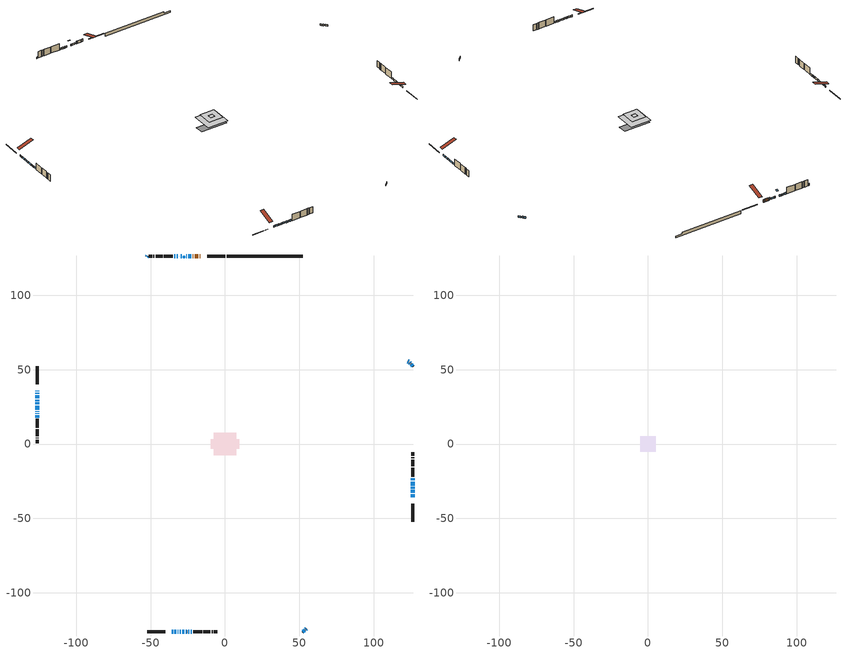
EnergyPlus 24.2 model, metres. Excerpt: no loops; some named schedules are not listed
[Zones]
conditioned space
 floor outside (Floor1 construction): -0.59,-0.59 -0.59,0.59 0.59,0.59 0.59,-0.59 z1.22
 floor outside (Floor2 construction): -0.3,-0.3 -0.3,0.3 0.3,0.3 0.3,-0.3 z1.22
 floor adiabatic (AdiabaticFloorConstruction): -7.65,-7.65 -7.65,7.65 7.65,7.65 7.65,-7.65 z3.66
 floor foundation (Slab1 construction): -9.73,-3.08 -9.73,3.08 9.73,3.08 9.73,-3.08 z-1.22
 wall outside (RimJoist1 construction): 0.21,126.37 -11.81,126.37 / -52.35,-126.37 -40.32,-126.37 / -126.37,52.35 -126.37,40.32 / 126.37,-52.35 126.37,-40.32 z1.22:1.52
 wall outside (AdiabaticWallConstruction 1): -16.48,126.37 -17.1,126.37 / -18.02,126.37 -20.26,126.37 / -21.19,126.37 -21.76,126.37 z1.22:3.25
 wall outside (AdiabaticWallConstruction): -126.37,35.66 -126.37,35.3 / -35.65,-126.37 -34.94,-126.37 / -34.01,-126.37 -32.63,-126.37 / -31.7,-126.37 -31.33,-126.37 / -30.41,-126.37 -29.6,-126.37 / 52.34,-126.37 53.53,-125.19 / 54.19,-124.53 54.69,-124.03 / -126.37,34.37 -126.37,33.71 / -126.37,32.78 -126.37,30.78 / -126.37,29.86 -126.37,28.85 / 126.37,-35.65 126.37,-33.76 / -126.37,27.93 -126.37,26.69 / 126.37,-32.83 126.37,-30.86 / 126.37,-29.93 126.37,-28.86 / 126.37,-27.93 126.37,-25.37 / -22.69,126.37 -24.71,126.37 / -25.64,126.37 -26.01,126.37 / -28.67,-126.37 -27.46,-126.37 / -126.37,25.76 -126.37,23.04 / -126.37,22.12 -126.37,21.75 / 126.37,-24.44 126.37,-22.88 / -126.37,20.82 -126.37,20.39 / -29.09,126.37 -29.68,126.37 / -30.61,126.37 -30.87,126.37 / -26.53,-126.37 -25.54,-126.37 / -24.62,-126.37 -24.06,-126.37 / -23.13,-126.37 -22.36,-126.37 / -126.37,19.46 -126.37,17.75 / -31.8,126.37 -32.53,126.37 / -33.46,126.37 -34.1,126.37 / 126.37,52.34 125.19,53.53 / 124.53,54.19 124.11,54.61 / 123.45,55.26 122.95,55.77 / -52.34,126.37 -52.77,125.95 z1.22:2.44
 wall outside (Wall1 construction): -35.03,126.37 -41.06,126.37 / -21.43,-126.37 -15.4,-126.37 / -126.37,16.82 -126.37,10.79 / 126.37,-21.96 126.37,-15.93 z1.22:6.1
 wall outside (Wall2 construction): -41.99,126.37 -46.56,126.37 / -14.47,-126.37 -9.9,-126.37 / -126.37,9.86 -126.37,5.29 / 126.37,-15 126.37,-10.42 z1.22:6.1
 wall outside (Wall3 construction): -47.49,126.37 -48.13,126.37 / -8.97,-126.37 -8.34,-126.37 / -126.37,4.36 -126.37,3.72 / 126.37,-9.5 126.37,-8.86 z1.22:6.1
 wall outside (Wall4 construction): -49.05,126.37 -51.42,126.37 / -7.41,-126.37 -5.05,-126.37 / -126.37,2.79 -126.37,0.43 / 126.37,-7.93 126.37,-5.57 z1.22:6.1
 wall foundation (FoundationWall1 construction): 1.14,126.37,-1.22 1.14,126.37,1.22 47.22,126.37,1.22 47.22,126.37,-0.16 52.35,126.37,-0.16 52.35,126.37,-1.22
 window (WindowConstruction 26): -126.37,35.65 -126.37,35.3 z1.22:2.44
 window (WindowConstruction 8): -35.65,-126.37 -34.94,-126.37 z1.22:2.44
 window (WindowConstruction 9): -34.01,-126.37 -32.63,-126.37 z1.22:2.44
 window (WindowConstruction 10): -31.7,-126.37 -31.33,-126.37 z1.22:2.44
 window (WindowConstruction 11): -30.41,-126.37 -29.6,-126.37 z1.22:2.44
 window (WindowConstruction 12): 52.35,-126.37 53.53,-125.19 z1.22:2.44
 window (WindowConstruction 13): 54.19,-124.53 54.69,-124.03 z1.22:2.44
 window (WindowConstruction 14): -126.37,34.37 -126.37,33.71 z1.22:2.44
 window (WindowConstruction 15): -126.37,32.78 -126.37,30.78 z1.22:2.44
 window (WindowConstruction 16): -126.37,29.86 -126.37,28.86 z1.22:2.44
 window (WindowConstruction): 126.37,-35.65 126.37,-33.76 z1.22:2.44
 window (WindowConstruction 17): -126.37,27.93 -126.37,26.69 z1.22:2.44
 window (WindowConstruction 18): 126.37,-32.83 126.37,-30.86 z1.22:2.44
 window (WindowConstruction 19): 126.37,-29.93 126.37,-28.86 z1.22:2.44
 window (WindowConstruction 20): 126.37,-27.93 126.37,-25.37 z1.22:2.44
 window (WindowConstruction 21): -22.69,126.37 -24.71,126.37 z1.22:2.44
 window (WindowConstruction 22): -25.64,126.37 -26.01,126.37 z1.22:2.44
 window (WindowConstruction 23): -28.67,-126.37 -27.46,-126.37 z1.22:2.44
 window (WindowConstruction 24): -126.37,25.76 -126.37,23.05 z1.22:2.44
 window (WindowConstruction 25): -126.37,22.12 -126.37,21.75 z1.22:2.44
 window (WindowConstruction 1): 126.37,-24.44 126.37,-22.89 z1.22:2.44
 window (WindowConstruction 33): -126.37,20.82 -126.37,20.39 z1.22:2.44
 window (WindowConstruction 27): -29.1,126.37 -29.68,126.37 z1.22:2.44
 window (WindowConstruction 28): -30.61,126.37 -30.87,126.37 z1.22:2.44
 window (WindowConstruction 29): -26.53,-126.37 -25.54,-126.37 z1.22:2.44
 window (WindowConstruction 30): -24.62,-126.37 -24.06,-126.37 z1.22:2.44
 window (WindowConstruction 31): -23.13,-126.37 -22.36,-126.37 z1.22:2.44
 window (WindowConstruction 32): -126.37,19.46 -126.37,17.75 z1.22:2.44
 window (WindowConstruction 2): -31.8,126.37 -32.53,126.37 z1.22:2.44
 window (WindowConstruction 3): -33.46,126.37 -34.1,126.37 z1.22:2.44
 window (WindowConstruction 4): 126.37,52.35 125.19,53.53 z1.22:2.44
 window (WindowConstruction 5): 124.53,54.19 124.11,54.61 z1.22:2.44
 window (WindowConstruction 6): 123.45,55.26 122.95,55.77 z1.22:2.44
 window (WindowConstruction 7): -52.35,126.37 -52.76,125.95 z1.22:2.44
 door (Door): -16.48,126.37 -17.1,126.37 z1.22:3.25
 door (Door 1): -18.02,126.37 -20.26,126.37 z1.22:3.25
 door (Door 2): -21.19,126.37 -21.76,126.37 z1.22:3.25
 ceiling adiabatic (AdiabaticFloorConstruction): 7.65,-7.65 7.65,7.65 -7.65,7.65 -7.65,-7.65 z3.66
 roof outside (AdiabaticRoofConstruction): -28.17,126.37,6.1 -28.17,125.2,6.49 -26.94,125.2,6.49 -26.94,126.37,6.1
 skylight (SkylightConstruction): -28.17,126.37,6.1 -28.17,125.21,6.49 -26.94,125.21,6.49 -26.94,126.37,6.1
attic - vented
 floor to conditioned space (Floor3 construction Reversed): -1.45,-1.45 -1.45,1.45 1.45,1.45 1.45,-1.45 z6.1
 floor to conditioned space (Floor4 construction Reversed): -5.28,-5.28 -5.28,5.28 5.28,5.28 5.28,-5.28 z6.1
 roof outside (Roof1 construction): -15.55,126.37,6.1 -15.55,115.7,9.65 -12.74,115.7,9.65 -12.74,126.37,6.1; -36.58,-126.37,6.1 -36.58,-115.7,9.65 -39.39,-115.7,9.65 -39.39,-126.37,6.1; -126.37,36.58,6.1 -115.7,36.58,9.65 -115.7,39.39,9.65 -126.37,39.39,6.1; 126.37,-36.58,6.1 115.7,-36.58,9.65 115.7,-39.39,9.65 126.37,-39.39,6.1
[Building]
Building 1: Terrain=Suburbs
[Site:Location]
Vancouver Intl AP_BC: Latitude {deg}=49.19; Longitude {deg}=-123.18; Time Zone {hr}=-8; Elevation {m}=4; Keep Site Location Information=Yes
[Site:GroundTemperature:Shallow]
8.06451, 6.96315, 6.87495, 7.3976, 9.49575, 11.5841, 13.3946, 14.5416, 14.639, 13.7062, 11.9418, 9.91751
[Site:WaterMainsTemperature]
Calculation Method=Schedule; Temperature Schedule=mains temperature schedule
[Material] Roughness=Rough; Thermal Absorptance=0.9
Name | Thickness {m} | Conductivity {W/m-K} | Density {kg/m3} | Specific Heat {J/kg-K} | Solar Absorptance | Visible Absorptance
asphalt or fiberglass shingles | 0.00635 | 0.162714 | 1121.4 | 1465.45 | 0.4 | 0.4
asphalt or fiberglass shingles 1 | 0.00635 | 0.162714 | 1121.4 | 1465.45 | 0.7 | 0.7
ceiling loosefill ins | 0.169333 | 0.0480833 | 16.02 | 1046.75 | 0.7 | 0.7
ceiling stud and cavity | 0.1397 | 0.528904 | 65.682 | 1177.47 | 0.7 | 0.7
ceiling stud and cavity 1 | 0.1397 | 0.505323 | 65.682 | 1177.47 | 0.7 | 0.7
concrete 4.0 in. | 0.1016 | 1.803125 | 2242.8 | 837.4 | 0.7 | 0.7
concrete 8.0 in. | 0.2032 | 1.803125 | 2242.8 | 837.4 | 0.7 | 0.7
door material | 0.04445 | 0.053851 | 512.64 | 1214.23 | 0.7 | 0.7
door material 1 | 0.04445 | 0.188738 | 512.64 | 1214.23 | 0.7 | 0.7
exterior vertical ins | 0.0733843 | 0.029427 | 32.04 | 1214.23 | 0.7 | 0.7
floor covering | 0.0127 | 0.0433444 | 54.468 | 1339.84 | 0.6 | 0.6
floor rigid ins; rim joist rigid ins; wall rigid ins | 0.051816 | 0.029427 | 32.04 | 1214.23 | 0.7 | 0.7
floor rigid ins 1; roof rigid ins; wall rigid ins 1 | 0.512978 | 0.029427 | 32.04 | 1214.23 | 0.7 | 0.7
floor stud and cavity | 0.1397 | 0.0901361 | 92.3553 | 1139.71 | 0.7 | 0.7
floor stud and cavity 1 | 0.1397 | 0.0882315 | 92.3553 | 1139.71 | 0.7 | 0.7
floor stud and cavity 2 | 0.1397 | 1.75129 | 37.0049 | 1207.88 | 0.7 | 0.7
furniture material conditioned space 1 | 0.1524 | 0.115458 | 640.8 | 1214.23 | 0.6 | 0.6
gypsum board | 0.0127 | 0.160291 | 801 | 837.4 | 0.6 | 0.6
gypsum board 1 | 0.00254 | 0.160291 | 801 | 837.4 | 0.6 | 0.6
gypsum board 2 | 0.0127 | 0.160291 | 801 | 837.4 | 0.7 | 0.7
osb sheathing 0.5 in. | 0.0127 | 0.115458 | 512.64 | 1214.23 | 0.7 | 0.7
osb sheathing 0.75 in. | 0.01905 | 0.115458 | 512.64 | 1214.23 | 0.7 | 0.7
osb sheathing 2.0 in. | 0.0508 | 0.115458 | 512.64 | 1214.23 | 0.7 | 0.7
rim joist stud and cavity | 0.0508 | 0.0440068 | 125.044 | 1163.47 | 0.6 | 0.6
roof stud and cavity | 0.18415 | 1.78685 | 37.0049 | 1207.88 | 0.6 | 0.6
slab rigid ins | 0.0259096 | 0.029427 | 32.04 | 1214.23 | 0.7 | 0.7
wall stud and cavity | 0.1397 | 0.377816 | 139.0536 | 1170.24 | 0.7 | 0.7
wall stud and cavity 1 | 0.1397 | 0.281349 | 139.0536 | 1170.24 | 0.7 | 0.7
wall stud and cavity 2 | 0.1397 | 0.0995464 | 139.0536 | 1170.24 | 0.7 | 0.7
wall stud and cavity 3 | 0.0889 | 0.49837 | 6.31874 | 1174.65 | 0.7 | 0.7
wall stud and cavity 4 | 0.0889 | 0.380278 | 52.3479 | 1209.89 | 0.7 | 0.7
wall stud and cavity 5 | 0.0889 | 0.391764 | 83.0341 | 1211.67 | 0.7 | 0.7
wood siding | 0.0254 | 0.102417 | 544.68 | 1172.36 | 0.4 | 0.4
wood siding 1 | 0.00254 | 0.102417 | 544.68 | 1172.36 | 0.4 | 0.4
wood siding 2; wood siding 3; wood siding 4 | 0.0254 | 0.102417 | 544.68 | 1172.36 | 0.7 | 0.7
[WindowMaterial:SimpleGlazingSystem]
Name | U-Factor {W/m2-K} | Solar Heat Gain Coefficient
SkylightMaterial | 3.0029 | 0.7132
WindowMaterial | 2.90203 | 0.68
WindowMaterial 1 | 2.909975 | 0.68
WindowMaterial 10 | 2.95994 | 0.57
WindowMaterial 11 | 3.01388 | 0.51
WindowMaterial 12 | 2.94518 | 0.61
WindowMaterial 13 | 3.03092 | 0.47
WindowMaterial 14 | 2.91963 | 0.67
WindowMaterial 15 | 2.94631 | 0.61
WindowMaterial 16 | 2.92814 | 0.66
WindowMaterial 17 | 2.93212 | 0.62
WindowMaterial 18 | 2.98152 | 0.57
WindowMaterial 19 | 2.97187 | 0.58
WindowMaterial 2 | 2.97357 | 0.55
WindowMaterial 20 | 3.006501 | 0.58
WindowMaterial 21 | 3.04511 | 0.45
WindowMaterial 22 | 3.063281 | 0.38
WindowMaterial 23 | 2.989467 | 0.54
WindowMaterial 24 | 3.02751 | 0.49
WindowMaterial 25 | 3.01275 | 0.5
WindowMaterial 26 | 2.96562 | 0.56
WindowMaterial 27 | 2.98606 | 0.6
WindowMaterial 3 | 2.95937 | 0.63
WindowMaterial 4 | 2.9077 | 0.68
WindowMaterial 5 | 2.99401 | 0.52
WindowMaterial 6 | 2.97414 | 0.62
WindowMaterial 7 | 3.00991 | 0.52
WindowMaterial 8 | 2.97073 | 0.58
WindowMaterial 9 | 3.05079 | 0.43
[Construction]
AdiabaticFloorConstruction: floor stud and cavity 2, floor rigid ins 1, osb sheathing 0.75 in., floor covering
AdiabaticRoofConstruction: asphalt or fiberglass shingles 1, roof rigid ins, osb sheathing 0.75 in., roof stud and cavity
AdiabaticWallConstruction: wood siding 3, wall rigid ins 1, wall stud and cavity 4, gypsum board
AdiabaticWallConstruction 1: wood siding 4, wall rigid ins 1, wall stud and cavity 4, gypsum board
Door; Door 2: door material
Door 1: door material 1
Floor1 construction: floor stud and cavity, floor rigid ins, osb sheathing 0.75 in., floor covering
Floor2 construction: floor stud and cavity 1, floor rigid ins, osb sheathing 0.75 in., floor covering
Floor3 construction Reversed: gypsum board, ceiling stud and cavity, ceiling loosefill ins
Floor4 construction Reversed: gypsum board, ceiling stud and cavity 1, ceiling loosefill ins
FoundationWall1 construction: concrete 8.0 in., gypsum board 2
furniture construction conditioned space 1: furniture material conditioned space 1
PartitionWallConstruction: gypsum board, wall stud and cavity 5, gypsum board
RimJoist1 construction: wood siding 2, rim joist rigid ins, osb sheathing 2.0 in., rim joist stud and cavity
Roof1 construction: asphalt or fiberglass shingles
SkylightConstruction: SkylightMaterial
Slab1 construction: slab rigid ins, concrete 4.0 in.
Wall1 construction: wood siding, wall rigid ins, osb sheathing 0.5 in., wall stud and cavity, gypsum board
Wall2 construction: wood siding, wall rigid ins, osb sheathing 0.5 in., wall stud and cavity 1, gypsum board
Wall3 construction: wood siding, wall rigid ins, osb sheathing 0.5 in., wall stud and cavity 2, gypsum board
Wall4 construction: wood siding 1, wall stud and cavity 3, gypsum board 1
WindowConstruction: WindowMaterial
WindowConstruction 1: WindowMaterial 1
WindowConstruction 10; WindowConstruction 22; WindowConstruction 25: WindowMaterial 9
WindowConstruction 11: WindowMaterial 10
WindowConstruction 12; WindowConstruction 4: WindowMaterial 4
WindowConstruction 13; WindowConstruction 6: WindowMaterial 6
WindowConstruction 14: WindowMaterial 11
WindowConstruction 15: WindowMaterial 12
WindowConstruction 16: WindowMaterial 13
WindowConstruction 17: WindowMaterial 14
WindowConstruction 18; WindowConstruction 21: WindowMaterial 15
WindowConstruction 19: WindowMaterial 16
WindowConstruction 2: WindowMaterial 2
WindowConstruction 20: WindowMaterial 17
WindowConstruction 23: WindowMaterial 18
WindowConstruction 24: WindowMaterial 19
WindowConstruction 26: WindowMaterial 20
WindowConstruction 27: WindowMaterial 21
WindowConstruction 28: WindowMaterial 22
WindowConstruction 29: WindowMaterial 23
WindowConstruction 3: WindowMaterial 3
WindowConstruction 30: WindowMaterial 24
WindowConstruction 31: WindowMaterial 25
WindowConstruction 32: WindowMaterial 26
WindowConstruction 33: WindowMaterial 27
WindowConstruction 5; WindowConstruction 7: WindowMaterial 5
WindowConstruction 8: WindowMaterial 7
WindowConstruction 9: WindowMaterial 8
[Zone] Multiplier=1; Part of Total Floor Area=Yes
Name | Volume {m3}
attic - vented | 70.5154
conditioned space | 970.5
[Space]
Name | Zone | Volume {m3}
attic - vented 1 | attic - vented | 70.5154
conditioned space 1 | conditioned space | 970.5
[ZoneInfiltration:EffectiveLeakageArea]
infil attic - vented 1: Zone or Space=attic - vented 1; Schedule=Always On Discrete; Effective Air Leakage Area {cm2}=4961.65; Stack Coefficient=0.000247301; Wind Coefficient=1.06251e-05
[ZoneMixing]
whole house fan mix: Zone or Space=attic - vented; Schedule=Always On Continuous; Design Flow Rate Calculation Method=Flow/Zone; Design Flow Rate {m3/s}=0; Source Zone or Space=conditioned space
[SurfaceProperty:ExposedFoundationPerimeter]
Slab1: Exposed Perimeter Calculation Method=TotalExposedPerimeter; Total Exposed Perimeter {m}=51.206
[InternalMass] Zone or ZoneList=conditioned space; Space or SpaceList=conditioned space 1
Name | Construction | Surface Area {m2}
furniture mass conditioned space 1 | furniture construction conditioned space 1 | 142.208
partition wall mass | PartitionWallConstruction | 355.519
[Lights]
interior lighting: Zone or ZoneList or Space or SpaceList=conditioned space 1; Schedule=interior lighting schedule; Design Level Calculation Method=LightingLevel; Lighting Level {W}=343.2; Return Air Fraction=0; Fraction Radiant=0.6; Fraction Visible=0.2; Fraction Replaceable=1
[People]
occupants: Zone or ZoneList or Space or SpaceList=conditioned space 1; Number of People Schedule=occupants schedule; Number of People Calculation Method=People; Number of People=3; Fraction Radiant=0.314171; Sensible Heat Fraction=0.56303; Activity Level Schedule=occupants activity schedule; Carbon Dioxide Generation Rate {m3/s-W}=0; Enable ASHRAE 55 Comfort Warnings=No; Mean Radiant Temperature Calculation Type=EnclosureAveraged
[ElectricEquipment] Zone or ZoneList or Space or SpaceList=conditioned space 1; Design Level Calculation Method=EquipmentLevel
Name | Schedule | Design Level {W} | Fraction Latent | Fraction Radiant | Fraction Lost
clothes dryer | clothes dryer schedule | 140.772 | 0.015 | 0.081 | 0.85
clothes washer | clothes washer schedule | 32.1985 | 0.03 | 0.162 | 0.7
cooking range | cooking range schedule | 215.147 | 0.08 | 0.432 | 0.2
dishwasher | dishwasher schedule | 66.8632 | 0.3 | 0.18 | 0.4
fridge | fridge schedule | 72.9452 | 0 | 0.6 | 0
mech vent bath fan 0 | mech vent bath fan 0 schedule | 25.1 | 0 | 0 | 1
mech vent bath fan 1 | mech vent bath fan 1 schedule | 25.1 | 0 | 0 | 1
mech vent house fan | mech vent house fan schedule | 0 | 0 | 0 | 1
mech vent house fan cfis | mech vent house fan cfis schedule | 0 | 0 | 0 | 0
mech vent range fan 0 | mech vent range fan 0 schedule | 57 | 0 | 0 | 1
misc plug loads | misc plug loads schedule | 494.7 | 0.045 | 0.513 | 0.1
whole house fan | Always On Discrete | 0 | 0 | 0 | 1
[OtherEquipment] Zone or ZoneList or Space or SpaceList=conditioned space 1; Design Level Calculation Method=EquipmentLevel
Name | Fuel Type | Schedule | Design Level {W} | Fraction Latent | Fraction Radiant | Fraction Lost
clothes dryer 1 | Electricity | clothes dryer schedule | 0 | 0.015 | 0.081 | 0.85
cooking range 1 | Electricity | cooking range schedule | 0 | 0.08 | 0.432 | 0.2
general water use latent | None | general water use schedule | 62.594 | 1 | 0 | 0
general water use sensible | None | general water use schedule | -61.6891 | 0 | 0.6 | 0
mech vent house fan latent load | None | Always On Discrete | 0 | 1 | 0 | 0
mech vent house fan sensible load | None | Always On Discrete | 0 | 0 | 0 | 0
water heater energy adjustment1; water heater energy adjustment2 | NaturalGas | Always On Discrete | 0.01 | 0 | 0 | 1
[ZoneInfiltration:DesignFlowRate] Zone or ZoneList or Space or SpaceList=conditioned space 1; Schedule=Always On Discrete; Design Flow Rate Calculation Method=Flow/Zone; Design Flow Rate {m3/s}=0
infil flow; natural vent flow; whole house fan flow
[Foundation:Kiva]
Foundation Kiva 1: Initial Indoor Air Temperature {C}=18; Wall Height Above Grade {m}=1.21999; Wall Depth Below Slab {m}=0.2032; Custom Block Material Name 1=exterior vertical ins; Custom Block Depth 1 {m}=2.43998; Custom Block X Position 1 {m}=0.2159; Custom Block Z Position 1 {m}=0
[Foundation:Kiva:Settings]
Soil Conductivity {W/m-K}=0.849921; Soil Density {kg/m3}=1842.3; Soil Specific Heat {J/kg-K}=418.7; Ground Solar Absorptivity=0.9; Ground Thermal Absorptivity=0.9; Ground Surface Roughness {m}=0.03; Far-Field Width {m}=40; Deep-Ground Boundary Condition=ZeroFlux; Deep-Ground Depth {m}=40; Minimum Cell Dimension {m}=0.2; Maximum Cell Growth Coefficient=3; Simulation Timestep=Timestep
[Exterior:Lights]
exterior lighting: Schedule=exterior lighting schedule; Design Level {W}=75.6
[Schedule:Constant]
Name | Hourly Value
Always On Continuous; mech vent house fan schedule; mech vent house fan cfis schedule; Always On Discrete | 1
occupants activity schedule | 117.228
fridge schedule | 0
[Schedule:Week:Daily]
interior lighting schedule Week Rule - Jan1-Jan27: interior lighting schedule day, interior lighting schedule day, interior lighting schedule day, interior lighting schedule day, interior lighting schedule day, interior lighting schedule day, interior lighting schedule day, interior lighting schedule default day, interior lighting schedule default day, interior lighting schedule default day, interior lighting schedule default day, interior lighting schedule default day
interior lighting schedule Week Rule - Jan28-Feb3: interior lighting schedule day, interior lighting schedule day, interior lighting schedule day, interior lighting schedule day, interior lighting schedule day 1, interior lighting schedule day 1, interior lighting schedule day 1, interior lighting schedule default day, interior lighting schedule default day, interior lighting schedule default day, interior lighting schedule default day, interior lighting schedule default day
interior lighting schedule Week Rule - Feb4-Feb24: interior lighting schedule day 1, interior lighting schedule day 1, interior lighting schedule day 1, interior lighting schedule day 1, interior lighting schedule day 1, interior lighting schedule day 1, interior lighting schedule day 1, interior lighting schedule default day, interior lighting schedule default day, interior lighting schedule default day, interior lighting schedule default day, interior lighting schedule default day
interior lighting schedule Week Rule - Feb25-Mar3: interior lighting schedule day 1, interior lighting schedule day 1, interior lighting schedule day 1, interior lighting schedule day 1, interior lighting schedule day 2, interior lighting schedule day 2, interior lighting schedule day 2, interior lighting schedule default day, interior lighting schedule default day, interior lighting schedule default day, interior lighting schedule default day, interior lighting schedule default day
interior lighting schedule Week Rule - Mar4-Mar31: interior lighting schedule day 2, interior lighting schedule day 2, interior lighting schedule day 2, interior lighting schedule day 2, interior lighting schedule day 2, interior lighting schedule day 2, interior lighting schedule day 2, interior lighting schedule default day, interior lighting schedule default day, interior lighting schedule default day, interior lighting schedule default day, interior lighting schedule default day
interior lighting schedule Week Rule - Apr1-Apr28: interior lighting schedule day 3, interior lighting schedule day 3, interior lighting schedule day 3, interior lighting schedule day 3, interior lighting schedule day 3, interior lighting schedule day 3, interior lighting schedule day 3, interior lighting schedule default day, interior lighting schedule default day, interior lighting schedule default day, interior lighting schedule default day, interior lighting schedule default day
interior lighting schedule Week Rule - Apr29-May5: interior lighting schedule day 3, interior lighting schedule day 3, interior lighting schedule day 4, interior lighting schedule day 4, interior lighting schedule day 4, interior lighting schedule day 4, interior lighting schedule day 4, interior lighting schedule default day, interior lighting schedule default day, interior lighting schedule default day, interior lighting schedule default day, interior lighting schedule default day
interior lighting schedule Week Rule - May6-May26: interior lighting schedule day 4, interior lighting schedule day 4, interior lighting schedule day 4, interior lighting schedule day 4, interior lighting schedule day 4, interior lighting schedule day 4, interior lighting schedule day 4, interior lighting schedule default day, interior lighting schedule default day, interior lighting schedule default day, interior lighting schedule default day, interior lighting schedule default day
interior lighting schedule Week Rule - May27-Jun2: interior lighting schedule day 4, interior lighting schedule day 4, interior lighting schedule day 4, interior lighting schedule day 4, interior lighting schedule day 4, interior lighting schedule day 5, interior lighting schedule day 5, interior lighting schedule default day, interior lighting schedule default day, interior lighting schedule default day, interior lighting schedule default day, interior lighting schedule default day
interior lighting schedule Week Rule - Jun3-Jun30: interior lighting schedule day 5, interior lighting schedule day 5, interior lighting schedule day 5, interior lighting schedule day 5, interior lighting schedule day 5, interior lighting schedule day 5, interior lighting schedule day 5, interior lighting schedule default day, interior lighting schedule default day, interior lighting schedule default day, interior lighting schedule default day, interior lighting schedule default day
interior lighting schedule Week Rule - Jul1-Jul28: interior lighting schedule day 6, interior lighting schedule day 6, interior lighting schedule day 6, interior lighting schedule day 6, interior lighting schedule day 6, interior lighting schedule day 6, interior lighting schedule day 6, interior lighting schedule default day, interior lighting schedule default day, interior lighting schedule default day, interior lighting schedule default day, interior lighting schedule default day
interior lighting schedule Week Rule - Jul29-Aug4: interior lighting schedule day 6, interior lighting schedule day 6, interior lighting schedule day 6, interior lighting schedule day 7, interior lighting schedule day 7, interior lighting schedule day 7, interior lighting schedule day 7, interior lighting schedule default day, interior lighting schedule default day, interior lighting schedule default day, interior lighting schedule default day, interior lighting schedule default day
interior lighting schedule Week Rule - Aug5-Aug25: interior lighting schedule day 7, interior lighting schedule day 7, interior lighting schedule day 7, interior lighting schedule day 7, interior lighting schedule day 7, interior lighting schedule day 7, interior lighting schedule day 7, interior lighting schedule default day, interior lighting schedule default day, interior lighting schedule default day, interior lighting schedule default day, interior lighting schedule default day
interior lighting schedule Week Rule - Aug26-Sep1: interior lighting schedule day 7, interior lighting schedule day 7, interior lighting schedule day 7, interior lighting schedule day 7, interior lighting schedule day 7, interior lighting schedule day 7, interior lighting schedule day 8, interior lighting schedule default day, interior lighting schedule default day, interior lighting schedule default day, interior lighting schedule default day, interior lighting schedule default day
interior lighting schedule Week Rule - Sep2-Sep29: interior lighting schedule day 8, interior lighting schedule day 8, interior lighting schedule day 8, interior lighting schedule day 8, interior lighting schedule day 8, interior lighting schedule day 8, interior lighting schedule day 8, interior lighting schedule default day, interior lighting schedule default day, interior lighting schedule default day, interior lighting schedule default day, interior lighting schedule default day
interior lighting schedule Week Rule - Sep30-Oct6: interior lighting schedule day 8, interior lighting schedule day 9, interior lighting schedule day 9, interior lighting schedule day 9, interior lighting schedule day 9, interior lighting schedule day 9, interior lighting schedule day 9, interior lighting schedule default day, interior lighting schedule default day, interior lighting schedule default day, interior lighting schedule default day, interior lighting schedule default day
interior lighting schedule Week Rule - Oct7-Oct27: interior lighting schedule day 9, interior lighting schedule day 9, interior lighting schedule day 9, interior lighting schedule day 9, interior lighting schedule day 9, interior lighting schedule day 9, interior lighting schedule day 9, interior lighting schedule default day, interior lighting schedule default day, interior lighting schedule default day, interior lighting schedule default day, interior lighting schedule default day
interior lighting schedule Week Rule - Oct28-Nov3: interior lighting schedule day 9, interior lighting schedule day 9, interior lighting schedule day 9, interior lighting schedule day 9, interior lighting schedule day 10, interior lighting schedule day 10, interior lighting schedule day 10, interior lighting schedule default day, interior lighting schedule default day, interior lighting schedule default day, interior lighting schedule default day, interior lighting schedule default day
interior lighting schedule Week Rule - Nov4-Nov24: interior lighting schedule day 10, interior lighting schedule day 10, interior lighting schedule day 10, interior lighting schedule day 10, interior lighting schedule day 10, interior lighting schedule day 10, interior lighting schedule day 10, interior lighting schedule default day, interior lighting schedule default day, interior lighting schedule default day, interior lighting schedule default day, interior lighting schedule default day
interior lighting schedule Week Rule - Nov25-Dec1: interior lighting schedule day 10, interior lighting schedule day 10, interior lighting schedule day 10, interior lighting schedule day 10, interior lighting schedule day 10, interior lighting schedule day 10, interior lighting schedule day 11, interior lighting schedule default day, interior lighting schedule default day, interior lighting schedule default day, interior lighting schedule default day, interior lighting schedule default day
interior lighting schedule Week Rule - Dec2-Dec31: interior lighting schedule day 11, interior lighting schedule day 11, interior lighting schedule day 11, interior lighting schedule day 11, interior lighting schedule day 11, interior lighting schedule day 11, interior lighting schedule day 11, interior lighting schedule default day, interior lighting schedule default day, interior lighting schedule default day, interior lighting schedule default day, interior lighting schedule default day
occupants schedule Week Rule - Jan1-Dec31: occupants schedule day, occupants schedule day, occupants schedule day, occupants schedule day, occupants schedule day, occupants schedule day, occupants schedule day, occupants schedule default day, occupants schedule default day, occupants schedule default day, occupants schedule default day, occupants schedule default day
clothes dryer schedule Week Rule - Jan1-Dec31: clothes dryer schedule day, clothes dryer schedule day, clothes dryer schedule day, clothes dryer schedule day, clothes dryer schedule day, clothes dryer schedule day, clothes dryer schedule day, clothes dryer schedule default day, clothes dryer schedule default day, clothes dryer schedule default day, clothes dryer schedule default day, clothes dryer schedule default day
clothes washer schedule Week Rule - Jan1-Dec31: clothes washer schedule day, clothes washer schedule day, clothes washer schedule day, clothes washer schedule day, clothes washer schedule day, clothes washer schedule day, clothes washer schedule day, clothes washer schedule default day, clothes washer schedule default day, clothes washer schedule default day, clothes washer schedule default day, clothes washer schedule default day
cooking range schedule Week Rule - Jan1-Dec31: cooking range schedule day, cooking range schedule day, cooking range schedule day, cooking range schedule day, cooking range schedule day, cooking range schedule day, cooking range schedule day, cooking range schedule default day, cooking range schedule default day, cooking range schedule default day, cooking range schedule default day, cooking range schedule default day
dishwasher schedule Week Rule - Jan1-Dec31: dishwasher schedule day, dishwasher schedule day, dishwasher schedule day, dishwasher schedule day, dishwasher schedule day, dishwasher schedule day, dishwasher schedule day, dishwasher schedule default day, dishwasher schedule default day, dishwasher schedule default day, dishwasher schedule default day, dishwasher schedule default day
mech vent bath fan 0 schedule Week Rule - Jan1-Dec31: mech vent bath fan 0 schedule day, mech vent bath fan 0 schedule day, mech vent bath fan 0 schedule day, mech vent bath fan 0 schedule day, mech vent bath fan 0 schedule day, mech vent bath fan 0 schedule day, mech vent bath fan 0 schedule day, mech vent bath fan 0 schedule default day, mech vent bath fan 0 schedule default day, mech vent bath fan 0 schedule default day, mech vent bath fan 0 schedule default day, mech vent bath fan 0 schedule default day
mech vent bath fan 1 schedule Week Rule - Jan1-Dec31: mech vent bath fan 1 schedule day, mech vent bath fan 1 schedule day, mech vent bath fan 1 schedule day, mech vent bath fan 1 schedule day, mech vent bath fan 1 schedule day, mech vent bath fan 1 schedule day, mech vent bath fan 1 schedule day, mech vent bath fan 1 schedule default day, mech vent bath fan 1 schedule default day, mech vent bath fan 1 schedule default day, mech vent bath fan 1 schedule default day, mech vent bath fan 1 schedule default day
mech vent range fan 0 schedule Week Rule - Jan1-Dec31: mech vent range fan 0 schedule day, mech vent range fan 0 schedule day, mech vent range fan 0 schedule day, mech vent range fan 0 schedule day, mech vent range fan 0 schedule day, mech vent range fan 0 schedule day, mech vent range fan 0 schedule day, mech vent range fan 0 schedule default day, mech vent range fan 0 schedule default day, mech vent range fan 0 schedule default day, mech vent range fan 0 schedule default day, mech vent range fan 0 schedule default day
misc plug loads schedule Week Rule - Jan1-Dec31: misc plug loads schedule day, misc plug loads schedule day, misc plug loads schedule day, misc plug loads schedule day, misc plug loads schedule day, misc plug loads schedule day, misc plug loads schedule day, misc plug loads schedule default day, misc plug loads schedule default day, misc plug loads schedule default day, misc plug loads schedule default day, misc plug loads schedule default day
[Schedule:Year]
interior lighting schedule: interior lighting schedule Week Rule - Jan1-Jan27, 1, 1, 1, 27, interior lighting schedule Week Rule - Jan28-Feb3, 1, 28, 2, 3, interior lighting schedule Week Rule - Feb4-Feb24, 2, 4, 2, 24, interior lighting schedule Week Rule - Feb25-Mar3, 2, 25, 3, 3, interior lighting schedule Week Rule - Mar4-Mar31, 3, 4, 3, 31, interior lighting schedule Week Rule - Apr1-Apr28, 4, 1, 4, 28, interior lighting schedule Week Rule - Apr29-May5, 4, 29, 5, 5, interior lighting schedule Week Rule - May6-May26, 5, 6, 5, 26, interior lighting schedule Week Rule - May27-Jun2, 5, 27, 6, 2, interior lighting schedule Week Rule - Jun3-Jun30, 6, 3, 6, 30, interior lighting schedule Week Rule - Jul1-Jul28, 7, 1, 7, 28, interior lighting schedule Week Rule - Jul29-Aug4, 7, 29, 8, 4, interior lighting schedule Week Rule - Aug5-Aug25, 8, 5, 8, 25, interior lighting schedule Week Rule - Aug26-Sep1, 8, 26, 9, 1, interior lighting schedule Week Rule - Sep2-Sep29, 9, 2, 9, 29, interior lighting schedule Week Rule - Sep30-Oct6, 9, 30, 10, 6, interior lighting schedule Week Rule - Oct7-Oct27, 10, 7, 10, 27, interior lighting schedule Week Rule - Oct28-Nov3, 10, 28, 11, 3, interior lighting schedule Week Rule - Nov4-Nov24, 11, 4, 11, 24, interior lighting schedule Week Rule - Nov25-Dec1, 11, 25, 12, 1, interior lighting schedule Week Rule - Dec2-Dec31, 12, 2, 12, 31
occupants schedule: occupants schedule Week Rule - Jan1-Dec31, 1, 1, 12, 31
clothes dryer schedule: clothes dryer schedule Week Rule - Jan1-Dec31, 1, 1, 12, 31
clothes washer schedule: clothes washer schedule Week Rule - Jan1-Dec31, 1, 1, 12, 31
cooking range schedule: cooking range schedule Week Rule - Jan1-Dec31, 1, 1, 12, 31
dishwasher schedule: dishwasher schedule Week Rule - Jan1-Dec31, 1, 1, 12, 31
mech vent bath fan 0 schedule: mech vent bath fan 0 schedule Week Rule - Jan1-Dec31, 1, 1, 12, 31
mech vent bath fan 1 schedule: mech vent bath fan 1 schedule Week Rule - Jan1-Dec31, 1, 1, 12, 31
mech vent range fan 0 schedule: mech vent range fan 0 schedule Week Rule - Jan1-Dec31, 1, 1, 12, 31
misc plug loads schedule: misc plug loads schedule Week Rule - Jan1-Dec31, 1, 1, 12, 31
general water use schedule: general water use schedule Week Rule - Jan1-Dec31, 1, 1, 12, 31
exterior lighting schedule: exterior lighting schedule Week Rule - Jan1-Jan27, 1, 1, 1, 27, exterior lighting schedule Week Rule - Jan28-Feb3, 1, 28, 2, 3, exterior lighting schedule Week Rule - Feb4-Feb24, 2, 4, 2, 24, exterior lighting schedule Week Rule - Feb25-Mar3, 2, 25, 3, 3, exterior lighting schedule Week Rule - Mar4-Mar31, 3, 4, 3, 31, exterior lighting schedule Week Rule - Apr1-Apr28, 4, 1, 4, 28, exterior lighting schedule Week Rule - Apr29-May5, 4, 29, 5, 5, exterior lighting schedule Week Rule - May6-May26, 5, 6, 5, 26, exterior lighting schedule Week Rule - May27-Jun2, 5, 27, 6, 2, exterior lighting schedule Week Rule - Jun3-Jun30, 6, 3, 6, 30, exterior lighting schedule Week Rule - Jul1-Jul28, 7, 1, 7, 28, exterior lighting schedule Week Rule - Jul29-Aug4, 7, 29, 8, 4, exterior lighting schedule Week Rule - Aug5-Aug25, 8, 5, 8, 25, exterior lighting schedule Week Rule - Aug26-Sep1, 8, 26, 9, 1, exterior lighting schedule Week Rule - Sep2-Sep29, 9, 2, 9, 29, exterior lighting schedule Week Rule - Sep30-Oct6, 9, 30, 10, 6, exterior lighting schedule Week Rule - Oct7-Oct27, 10, 7, 10, 27, exterior lighting schedule Week Rule - Oct28-Nov3, 10, 28, 11, 3, exterior lighting schedule Week Rule - Nov4-Nov24, 11, 4, 11, 24, exterior lighting schedule Week Rule - Nov25-Dec1, 11, 25, 12, 1, exterior lighting schedule Week Rule - Dec2-Dec31, 12, 2, 12, 31
[Schedule:Compact]
mains temperature schedule: Through: 01/01, For: AllDays, Until: 24:00, 11.375, Through: 01/02, For: AllDays, Until: 24:00, 11.3367, Through: 01/03, For: AllDays, Until: 24:00, 11.2994, Through: 01/04, For: AllDays, Until: 24:00, 11.2628, Through: 01/05, For: AllDays, Until: 24:00, 11.2267, Through: 01/06, For: AllDays, Until: 24:00, 11.1917, Through: 01/07, For: AllDays, Until: 24:00, 11.1578, Through: 01/08, For: AllDays, Until: 24:00, 11.1244, Through: 01/09, For: AllDays, Until: 24:00, 11.0917, Through: 01/10, For: AllDays, Until: 24:00, 11.06, Through: 01/11, For: AllDays, Until: 24:00, 11.0289, Through: 01/12, For: AllDays, Until: 24:00, 10.9989, Through: 01/13, For: AllDays, Until: 24:00, 10.97, Through: 01/14, For: AllDays, Until: 24:00, 10.9417, Through: 01/15, For: AllDays, Until: 24:00, 10.9139, Through: 01/16, For: AllDays, Until: 24:00, 10.8878, Through: 01/17, For: AllDays, Until: 24:00, 10.8622, Through: 01/18, For: AllDays, Until: 24:00, 10.8372, Through: 01/19, For: AllDays, Until: 24:00, 10.8133, Through: 01/20, For: AllDays, Until: 24:00, 10.7906, Through: 01/21, For: AllDays, Until: 24:00, 10.7683, Through: 01/22, For: AllDays, Until: 24:00, 10.7478, Through: 01/23, For: AllDays, Until: 24:00, 10.7272, Through: 01/24, For: AllDays, Until: 24:00, 10.7083, Through: 01/25, For: AllDays, Until: 24:00, 10.69, Through: 01/26, For: AllDays, Until: 24:00, 10.6728, Through: 01/27, For: AllDays, Until: 24:00, 10.6567, Through: 01/28, For: AllDays, Until: 24:00, 10.6411, Through: 01/29, For: AllDays, Until: 24:00, 10.6267, Through: 01/30, For: AllDays, Until: 24:00, 10.6133, Through: 01/31, For: AllDays, Until: 24:00, 10.6011, Through: 02/01, For: AllDays, Until: 24:00, 10.59, Through: 02/02, For: AllDays, Until: 24:00, 10.5794, Through: 02/03, For: AllDays, Until: 24:00, 10.57, Through: 02/04, For: AllDays, Until: 24:00, 10.5617, Through: 02/05, For: AllDays, Until: 24:00, 10.5539, Through: 02/06, For: AllDays, Until: 24:00, 10.5478, Through: 02/07, For: AllDays, Until: 24:00, 10.5422, Through: 02/08, For: AllDays, Until: 24:00, 10.5378, Through: 02/09, For: AllDays, Until: 24:00, 10.5339, Through: 02/10, For: AllDays, Until: 24:00, 10.5317, Through: 02/11, For: AllDays, Until: 24:00, 10.53, Through: 02/12, For: AllDays, Until: 24:00, 10.53, Through: 02/13, For: AllDays, Until: 24:00, 10.5306, Through: 02/14, For: AllDays, Until: 24:00, 10.5317, Through: 02/15, For: AllDays, Until: 24:00, 10.5344, Through: 02/16, For: AllDays, Until: 24:00, 10.5378, Through: 02/17, For: AllDays, Until: 24:00, 10.5428, Through: 02/18, For: AllDays, Until: 24:00, 10.5483, Through: 02/19, For: AllDays, Until: 24:00, 10.5544, Through: 02/20, For: AllDays, Until: 24:00, 10.5622, Through: 02/21, For: AllDays, Until: 24:00, 10.5706, Through: 02/22, For: AllDays, Until: 24:00, 10.5806, Through: 02/23, For: AllDays, Until: 24:00, 10.5911, Through: 02/24, For: AllDays, Until: 24:00, 10.6022, Through: 02/25, For: AllDays, Until: 24:00, 10.615, Through: 02/26, For: AllDays, Until: 24:00, 10.6283, Through: 02/27, For: AllDays, Until: 24:00, 10.6428, Through: 02/28, For: AllDays, Until: 24:00, 10.6583, Through: 03/01, For: AllDays, Until: 24:00, 10.6744, Through: 03/02, For: AllDays, Until: 24:00, 10.6917, Through: 03/03, For: AllDays, Until: 24:00, 10.71, Through: 03/04, For: AllDays, Until: 24:00, 10.7294, Through: 03/05, For: AllDays, Until: 24:00, 10.7494, Through: 03/06, For: AllDays, Until: 24:00, 10.7706, Through: 03/07, For: AllDays, Until: 24:00, 10.7928, Through: 03/08, For: AllDays, Until: 24:00, 10.8161, Through: 03/09, For: AllDays, Until: 24:00, 10.84, Through: 03/10, For: AllDays, Until: 24:00, 10.8644, Through: 03/11, For: AllDays, Until: 24:00, 10.8906, Through: 03/12, For: AllDays, Until: 24:00, 10.9167, Through: 03/13, For: AllDays, Until: 24:00, 10.9444, Through: 03/14, For: AllDays, Until: 24:00, 10.9728, Through: 03/15, For: AllDays, Until: 24:00, 11.0022, Through: 03/16, For: AllDays, Until: 24:00, 11.0322, Through: 03/17, For: AllDays, Until: 24:00, 11.0633, Through: 03/18, For: AllDays, Until: 24:00, 11.095, Through: 03/19, For: AllDays, Until: 24:00, 11.1278, Through: 03/20, For: AllDays, Until: 24:00, 11.1611, Through: 03/21, For: AllDays, Until: 24:00, 11.1956, Through: 03/22, For: AllDays, Until: 24:00, 11.2306, Through: 03/23, For: AllDays, Until: 24:00, 11.2667, Through: 03/24, For: AllDays, Until: 24:00, 11.3033, Through: 03/25, For: AllDays, Until: 24:00, 11.3406, Through: 03/26, For: AllDays, Until: 24:00, 11.3789, Through: 03/27, For: AllDays, Until: 24:00, 11.4178, Through: 03/28, For: AllDays, Until: 24:00, 11.4572, Through: 03/29, For: AllDays, Until: 24:00, 11.4978, Through: 03/30, For: AllDays, Until: 24:00, 11.5389, Through: 03/31, For: AllDays, Until: 24:00, 11.5811, Through: 04/01, For: AllDays, Until: 24:00, 11.6233, Through: 04/02, For: AllDays, Until: 24:00, 11.6667, Through: 04/03, For: AllDays, Until: 24:00, 11.7106, Through: 04/04, For: AllDays, Until: 24:00, 11.755, Through: 04/05, For: AllDays, Until: 24:00, 11.8006, Through: 04/06, For: AllDays, Until: 24:00, 11.8461, Through: 04/07, For: AllDays, Until: 24:00, 11.8928, Through: 04/08, For: AllDays, Until: 24:00, 11.9394, Through: 04/09, For: AllDays, Until: 24:00, 11.9872, Through: 04/10, For: AllDays, Until: 24:00, 12.0356, Through: 04/11, For: AllDays, Until: 24:00, 12.0844, Through: 04/12, For: AllDays, Until: 24:00, 12.1333, Through: 04/13, For: AllDays, Until: 24:00, 12.1833, Through: 04/14, For: AllDays, Until: 24:00, 12.2339, Through: 04/15, For: AllDays, Until: 24:00, 12.2844, Through: 04/16, For: AllDays, Until: 24:00, 12.3361, Through: 04/17, For: AllDays, Until: 24:00, 12.3878, Through: 04/18, For: AllDays, Until: 24:00, 12.44, Through: 04/19, For: AllDays, Until: 24:00, 12.4928, Through: 04/20, For: AllDays, Until: 24:00, 12.5456, Through: 04/21, For: AllDays, Until: 24:00, 12.5994, Through: 04/22, For: AllDays, Until: 24:00, 12.6533, Through: 04/23, For: AllDays, Until: 24:00, 12.7072, Through: 04/24, For: AllDays, Until: 24:00, 12.7622, Through: 04/25, For: AllDays, Until: 24:00, 12.8172, Through: 04/26, For: AllDays, Until: 24:00, 12.8722, Through: 04/27, For: AllDays, Until: 24:00, 12.9278, Through: 04/28, For: AllDays, Until: 24:00, 12.9839, Through: 04/29, For: AllDays, Until: 24:00, 13.04, Through: 04/30, For: AllDays, Until: 24:00, 13.0961, Through: 05/01, For: AllDays, Until: 24:00, 13.1533, Through: 05/02, For: AllDays, Until: 24:00, 13.21, Through: 05/03, For: AllDays, Until: 24:00, 13.2672, Through: 05/04, For: AllDays, Until: 24:00, 13.3244, Through: 05/05, For: AllDays, Until: 24:00, 13.3817, Through: 05/06, For: AllDays, Until: 24:00, 13.4394, Through: 05/07, For: AllDays, Until: 24:00, 13.4972, Through: 05/08, For: AllDays, Until: 24:00, 13.555, Through: 05/09, For: AllDays, Until: 24:00, 13.6133, Through: 05/10, For: AllDays, Until: 24:00, 13.6711, Through: 05/11, For: AllDays, Until: 24:00, 13.7294, Through: 05/12, For: AllDays, Until: 24:00, 13.7878, Through: 05/13, For: AllDays, Until: 24:00, 13.8461, Through: 05/14, For: AllDays, Until: 24:00, 13.9044, Through: 05/15, For: AllDays, Until: 24:00, 13.9628, Through: 05/16, For: AllDays, Until: 24:00, 14.0211, Through: 05/17, For: AllDays, Until: 24:00, 14.0789, Through: 05/18, For: AllDays, Until: 24:00, 14.1372, Through: 05/19, For: AllDays, Until: 24:00, 14.1956, Through: 05/20, For: AllDays, Until: 24:00, 14.2533, Through: 05/21, For: AllDays, Until: 24:00, 14.3117, Through: 05/22, For: AllDays, Until: 24:00, 14.3694, Through: 05/23, For: AllDays, Until: 24:00, 14.4272, Through: 05/24, For: AllDays, Until: 24:00, 14.4844, Through: 05/25, For: AllDays, Until: 24:00, 14.5422, Through: 05/26, For: AllDays, Until: 24:00, 14.5994, Through: 05/27, For: AllDays, Until: 24:00, 14.6561, Through: 05/28, For: AllDays, Until: 24:00, 14.7128, Through: 05/29, For: AllDays, Until: 24:00, 14.7694, Through: 05/30, For: AllDays, Until: 24:00, 14.8261, Through: 05/31, For: AllDays, Until: 24:00, 14.8817, Through: 06/01, For: AllDays, Until: 24:00, 14.9378, Through: 06/02, For: AllDays, Until: 24:00, 14.9933, Through: 06/03, For: AllDays, Until: 24:00, 15.0483, Through: 06/04, For: AllDays, Until: 24:00, 15.1028, Through: 06/05, For: AllDays, Until: 24:00, 15.1572, Through: 06/06, For: AllDays, Until: 24:00, 15.2117, Through: 06/07, For: AllDays, Until: 24:00, 15.265, Through: 06/08, For: AllDays, Until: 24:00, 15.3183, Through: 06/09, For: AllDays, Until: 24:00, 15.3711, Through: 06/10, For: AllDays, Until: 24:00, 15.4239, Through: 06/11, For: AllDays, Until: 24:00, 15.4756, Through: 06/12, For: AllDays, Until: 24:00, 15.5272, Through: 06/13, For: AllDays, Until: 24:00, 15.5783, Through: 06/14, For: AllDays, Until: 24:00, 15.6289, Through: 06/15, For: AllDays, Until: 24:00, 15.6789, Through: 06/16, For: AllDays, Until: 24:00, 15.7283, Through: 06/17, For: AllDays, Until: 24:00, 15.7772, Through: 06/18, For: AllDays, Until: 24:00, 15.8261, Through: 06/19, For: AllDays, Until: 24:00, 15.8739, Through: 06/20, For: AllDays, Until: 24:00, 15.9211, Through: 06/21, For: AllDays, Until: 24:00, 15.9678, Through: 06/22, For: AllDays, Until: 24:00, 16.0139, Through: 06/23, For: AllDays, Until: 24:00, 16.0594, Through: 06/24, For: AllDays, Until: 24:00, 16.1044, Through: 06/25, For: AllDays, Until: 24:00, 16.1483, Through: 06/26, For: AllDays, Until: 24:00, 16.1922, Through: 06/27, For: AllDays, Until: 24:00, 16.235, Through: 06/28, For: AllDays, Until: 24:00, 16.2772, Through: 06/29, For: AllDays, Until: 24:00, 16.3183, Through: 06/30, For: AllDays, Until: 24:00, 16.3594, Through: 07/01, For: AllDays, Until: 24:00, 16.3994, Through: 07/02, For: AllDays, Until: 24:00, 16.4389, Through: 07/03, For: AllDays, Until: 24:00, 16.4772, Through: 07/04, For: AllDays, Until: 24:00, 16.515, Through: 07/05, For: AllDays, Until: 24:00, 16.5522, Through: 07/06, For: AllDays, Until: 24:00, 16.5883, Through: 07/07, For: AllDays, Until: 24:00, 16.6239, Through: 07/08, For: AllDays, Until: 24:00, 16.6583, Through: 07/09, For: AllDays, Until: 24:00, 16.6922, Through: 07/10, For: AllDays, Until: 24:00, 16.7256, Through: 07/11, For: AllDays, Until: 24:00, 16.7578, Through: 07/12, For: AllDays, Until: 24:00, 16.7889, Through: 07/13, For: AllDays, Until: 24:00, 16.8194, Through: 07/14, For: AllDays, Until: 24:00, 16.8489, Through: 07/15, For: AllDays, Until: 24:00, 16.8778, Through: 07/16, For: AllDays, Until: 24:00, 16.9056, Through: 07/17, For: AllDays, Until: 24:00, 16.9328, Through: 07/18, For: AllDays, Until: 24:00, 16.9589, Through: 07/19, For: AllDays, Until: 24:00, 16.9839, Through: 07/20, For: AllDays, Until: 24:00, 17.0083, Through: 07/21, For: AllDays, Until: 24:00, 17.0317, Through: 07/22, For: AllDays, Until: 24:00, 17.0544, Through: 07/23, For: AllDays, Until: 24:00, 17.0761, Through: 07/24, For: AllDays, Until: 24:00, 17.0967, Through: 07/25, For: AllDays, Until: 24:00, 17.1161, Through: 07/26, For: AllDays, Until: 24:00, 17.135, Through: 07/27, For: AllDays, Until: 24:00, 17.1528, Through: 07/28, For: AllDays, Until: 24:00, 17.1694, Through: 07/29, For: AllDays, Until: 24:00, 17.1856, Through: 07/30, For: AllDays, Until: 24:00, 17.2, Through: 07/31, For: AllDays, Until: 24:00, 17.2144, Through: 08/01, For: AllDays, Until: 24:00, 17.2272, Through: 08/02, For: AllDays, Until: 24:00, 17.2389, Through: 08/03, For: AllDays, Until: 24:00, 17.25, Through: 08/04, For: AllDays, Until: 24:00, 17.26, Through: 08/05, For: AllDays, Until: 24:00, 17.2689, Through: 08/06, For: AllDays, Until: 24:00, 17.2772, Through: 08/07, For: AllDays, Until: 24:00, 17.2839, Through: 08/08, For: AllDays, Until: 24:00, 17.29, Through: 08/09, For: AllDays, Until: 24:00, 17.295, Through: 08/10, For: AllDays, Until: 24:00, 17.2989, Through: 08/11, For: AllDays, Until: 24:00, 17.3022, Through: 08/12, For: AllDays, Until: 24:00, 17.3039, Through: 08/13, For: AllDays, Until: 24:00, 17.305, Through: 08/14, For: AllDays, Until: 24:00, 17.305, Through: 08/15, For: AllDays, Until: 24:00, 17.3039, Through: 08/16, For: AllDays, Until: 24:00, 17.3022, Through: 08/17, For: AllDays, Until: 24:00, 17.2989, Through: 08/18, For: AllDays, Until: 24:00, 17.295, Through: 08/19, For: AllDays, Until: 24:00, 17.29, Through: 08/20, For: AllDays, Until: 24:00, 17.2839, Through: 08/21, For: AllDays, Until: 24:00, 17.2772, Through: 08/22, For: AllDays, Until: 24:00, 17.2689, Through: 08/23, For: AllDays, Until: 24:00, 17.26, Through: 08/24, For: AllDays, Until: 24:00, 17.25, Through: 08/25, For: AllDays, Until: 24:00, 17.2394, Through: 08/26, For: AllDays, Until: 24:00, 17.2272, Through: 08/27, For: AllDays, Until: 24:00, 17.2144, Through: 08/28, For: AllDays, Until: 24:00, 17.2006, Through: 08/29, For: AllDays, Until: 24:00, 17.1856, Through: 08/30, For: AllDays, Until: 24:00, 17.1694, Through: 08/31, For: AllDays, Until: 24:00, 17.1528, Through: 09/01, For: AllDays, Until: 24:00, 17.135, Through: 09/02, For: AllDays, Until: 24:00, 17.1161, Through: 09/03, For: AllDays, Until: 24:00, 17.0967, Through: 09/04, For: AllDays, Until: 24:00, 17.0761, Through: 09/05, For: AllDays, Until: 24:00, 17.0544, Through: 09/06, For: AllDays, Until: 24:00, 17.0322, Through: 09/07, For: AllDays, Until: 24:00, 17.0089, Through: 09/08, For: AllDays, Until: 24:00, 16.9844, Through: 09/09, For: AllDays, Until: 24:00, 16.9589, Through: 09/10, For: AllDays, Until: 24:00, 16.9328, Through: 09/11, For: AllDays, Until: 24:00, 16.9061, Through: 09/12, For: AllDays, Until: 24:00, 16.8783, Through: 09/13, For: AllDays, Until: 24:00, 16.8494, Through: 09/14, For: AllDays, Until: 24:00, 16.8194, Through: 09/15, For: AllDays, Until: 24:00, 16.7894, Through: 09/16, For: AllDays, Until: 24:00, 16.7578, Through: 09/17, For: AllDays, Until: 24:00, 16.7256, Through: 09/18, For: AllDays, Until: 24:00, 16.6928, Through: 09/19, For: AllDays, Until: 24:00, 16.6589, Through: 09/20, For: AllDays, Until: 24:00, 16.6239, Through: 09/21, For: AllDays, Until: 24:00, 16.5889, Through: 09/22, For: AllDays, Until: 24:00, 16.5522, Through: 09/23, For: AllDays, Until: 24:00, 16.5156, Through: 09/24, For: AllDays, Until: 24:00, 16.4778, Through: 09/25, For: AllDays, Until: 24:00, 16.4389, Through: 09/26, For: AllDays, Until: 24:00, 16.3994, Through: 09/27, For: AllDays, Until: 24:00, 16.3594, Through: 09/28, For: AllDays, Until: 24:00, 16.3189, Through: 09/29, For: AllDays, Until: 24:00, 16.2772, Through: 09/30, For: AllDays, Until: 24:00, 16.235, Through: 10/01, For: AllDays, Until: 24:00, 16.1922, Through: 10/02, For: AllDays, Until: 24:00, 16.1489, Through: 10/03, For: AllDays, Until: 24:00, 16.1044, Through: 10/04, For: AllDays, Until: 24:00, 16.06, Through: 10/05, For: AllDays, Until: 24:00, 16.0144, Through: 10/06, For: AllDays, Until: 24:00, 15.9683, Through: 10/07, For: AllDays, Until: 24:00, 15.9217, Through: 10/08, For: AllDays, Until: 24:00, 15.8744, Through: 10/09, For: AllDays, Until: 24:00, 15.8261, Through: 10/10, For: AllDays, Until: 24:00, 15.7778, Through: 10/11, For: AllDays, Until: 24:00, 15.7289, Through: 10/12, For: AllDays, Until: 24:00, 15.6794, Through: 10/13, For: AllDays, Until: 24:00, 15.6294, Through: 10/14, For: AllDays, Until: 24:00, 15.5789, Through: 10/15, For: AllDays, Until: 24:00, 15.5278, Through: 10/16, For: AllDays, Until: 24:00, 15.4761, Through: 10/17, For: AllDays, Until: 24:00, 15.4244, Through: 10/18, For: AllDays, Until: 24:00, 15.3717, Through: 10/19, For: AllDays, Until: 24:00, 15.3189, Through: 10/20, For: AllDays, Until: 24:00, 15.2656, Through: 10/21, For: AllDays, Until: 24:00, 15.2117, Through: 10/22, For: AllDays, Until: 24:00, 15.1578, Through: 10/23, For: AllDays, Until: 24:00, 15.1033, Through: 10/24, For: AllDays, Until: 24:00, 15.0489, Through: 10/25, For: AllDays, Until: 24:00, 14.9933, Through: 10/26, For: AllDays, Until: 24:00, 14.9383, Through: 10/27, For: AllDays, Until: 24:00, 14.8822, Through: 10/28, For: AllDays, Until: 24:00, 14.8261, Through: 10/29, For: AllDays, Until: 24:00, 14.77, Through: 10/30, For: AllDays, Until: 24:00, 14.7133, Through: 10/31, For: AllDays, Until: 24:00, 14.6567, Through: 11/01, For: AllDays, Until: 24:00, 14.5994, Through: 11/02, For: AllDays, Until: 24:00, 14.5428, Through: 11/03, For: AllDays, Until: 24:00, 14.485, Through: 11/04, For: AllDays, Until: 24:00, 14.4278, Through: 11/05, For: AllDays, Until: 24:00, 14.37, Through: 11/06, For: AllDays, Until: 24:00, 14.3122, Through: 11/07, For: AllDays, Until: 24:00, 14.2539, Through: 11/08, For: AllDays, Until: 24:00, 14.1961, Through: 11/09, For: AllDays, Until: 24:00, 14.1378, Through: 11/10, For: AllDays, Until: 24:00, 14.0794, Through: 11/11, For: AllDays, Until: 24:00, 14.0217, Through: 11/12, For: AllDays, Until: 24:00, 13.9633, Through: 11/13, For: AllDays, Until: 24:00, 13.905, Through: 11/14, For: AllDays, Until: 24:00, 13.8467, Through: 11/15, For: AllDays, Until: 24:00, 13.7883, Through: 11/16, For: AllDays, Until: 24:00, 13.73, Through: 11/17, For: AllDays, Until: 24:00, 13.6717, Through: 11/18, For: AllDays, Until: 24:00, 13.6139, Through: 11/19, For: AllDays, Until: 24:00, 13.5556, Through: 11/20, For: AllDays, Until: 24:00, 13.4978, Through: 11/21, For: AllDays, Until: 24:00, 13.44, Through: 11/22, For: AllDays, Until: 24:00, 13.3822, Through: 11/23, For: AllDays, Until: 24:00, 13.325, Through: 11/24, For: AllDays, Until: 24:00, 13.2678, Through: 11/25, For: AllDays, Until: 24:00, 13.2106, Through: 11/26, For: AllDays, Until: 24:00, 13.1533, Through: 11/27, For: AllDays, Until: 24:00, 13.0967, Through: 11/28, For: AllDays, Until: 24:00, 13.0406, Through: 11/29, For: AllDays, Until: 24:00, 12.9844, Through: 11/30, For: AllDays, Until: 24:00, 12.9283, Through: 12/01, For: AllDays, Until: 24:00, 12.8728, Through: 12/02, For: AllDays, Until: 24:00, 12.8172, Through: 12/03, For: AllDays, Until: 24:00, 12.7622, Through: 12/04, For: AllDays, Until: 24:00, 12.7078, Through: 12/05, For: AllDays, Until: 24:00, 12.6533, Through: 12/06, For: AllDays, Until: 24:00, 12.5994, Through: 12/07, For: AllDays, Until: 24:00, 12.5461, Through: 12/08, For: AllDays, Until: 24:00, 12.4928, Through: 12/09, For: AllDays, Until: 24:00, 12.4406, Through: 12/10, For: AllDays, Until: 24:00, 12.3883, Through: 12/11, For: AllDays, Until: 24:00, 12.3361, Through: 12/12, For: AllDays, Until: 24:00, 12.285, Through: 12/13, For: AllDays, Until: 24:00, 12.2339, Through: 12/14, For: AllDays, Until: 24:00, 12.1839, Through: 12/15, For: AllDays, Until: 24:00, 12.1339, Through: 12/16, For: AllDays, Until: 24:00, 12.0844, Through: 12/17, For: AllDays, Until: 24:00, 12.0361, Through: 12/18, For: AllDays, Until: 24:00, 11.9878, Through: 12/19, For: AllDays, Until: 24:00, 11.94, Through: 12/20, For: AllDays, Until: 24:00, 11.8933, Through: 12/21, For: AllDays, Until: 24:00, 11.8467, Through: 12/22, For: AllDays, Until: 24:00, 11.8006, Through: 12/23, For: AllDays, Until: 24:00, 11.7556, Through: 12/24, For: AllDays, Until: 24:00, 11.7111, Through: 12/25, For: AllDays, Until: 24:00, 11.6672, Through: 12/26, For: AllDays, Until: 24:00, 11.6239, Through: 12/27, For: AllDays, Until: 24:00, 11.5811, Through: 12/28, For: AllDays, Until: 24:00, 11.5394, Through: 12/29, For: AllDays, Until: 24:00, 11.4983, Through: 12/30, For: AllDays, Until: 24:00, 11.4578, Through: 12/31, For: AllDays, Until: 24:00, 11.4183
